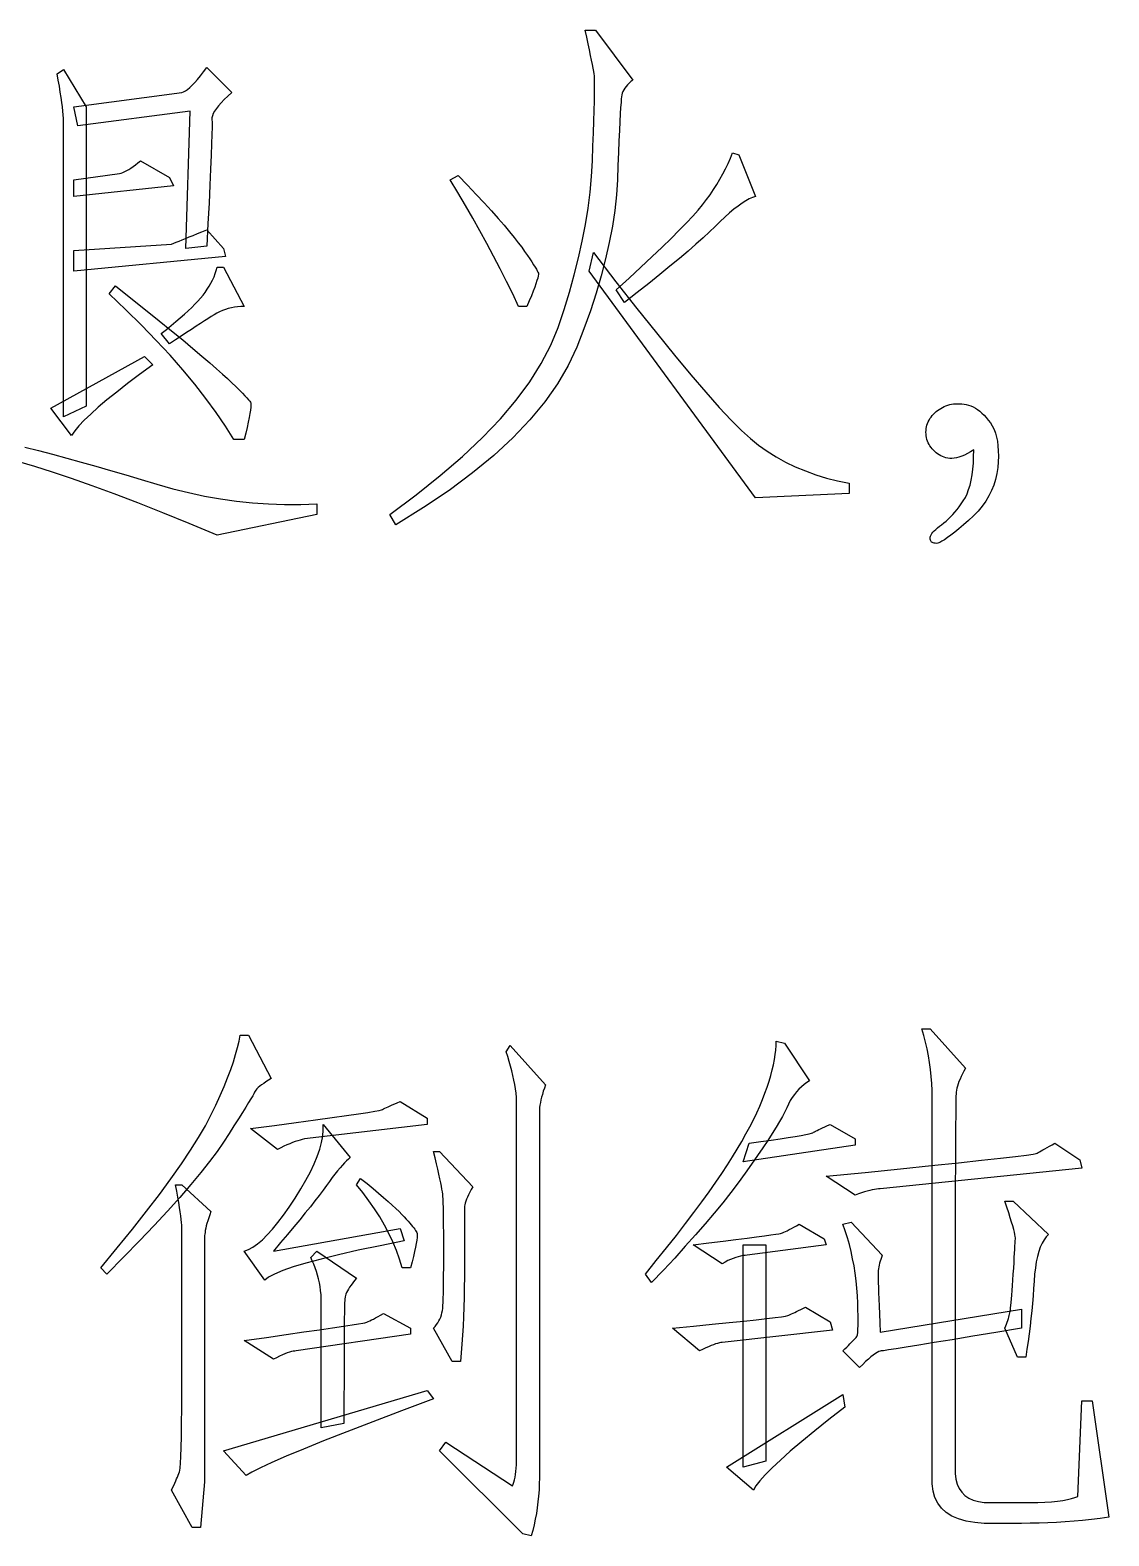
# Model space of a CAD drawing. Extents: x 0 to 420, y 0 to 297.
# Drawn here: x 253.9 to 263.02, y 102.36 to 115.1 of the extents above; entities that cross this region are included whole.
import ezdxf

# ---------------------------------------------------------------- set-up
doc = ezdxf.new("R2010")
doc.units = 0

msp = doc.modelspace()

# ---------------------------------------------------------------- linework, layer by layer
at = {"color": 7, "lineweight": 25}
for points in [[(258.523, 112.415), (258.451, 112.259), (258.361, 112.105), (258.252, 111.952), (258.126, 111.799), (257.982, 111.648), (257.821, 111.499), (257.641, 111.35), (257.443, 111.203), (257.227, 111.057), (256.994, 110.912), (256.941, 111), (257.164, 111.165), (257.369, 111.328), (257.556, 111.49), (257.726, 111.65), (257.877, 111.809), (258.01, 111.966), (258.126, 112.122), (258.223, 112.277), (258.303, 112.43), (258.365, 112.582), (258.415, 112.732), (258.461, 112.88), (258.502, 113.026), (258.538, 113.17), (258.569, 113.312), (258.596, 113.451), (258.618, 113.589), (258.635, 113.724), (258.647, 113.857), (258.655, 113.989), (258.66, 114.113), (258.664, 114.226), (258.667, 114.327), (258.67, 114.416), (258.672, 114.494), (258.674, 114.56), (258.674, 114.615), (258.674, 114.658), (258.674, 114.689), (258.672, 114.709), (258.67, 114.726), (258.666, 114.747), (258.662, 114.774), (258.655, 114.805), (258.648, 114.841), (258.64, 114.882), (258.63, 114.928), (258.619, 114.979), (258.607, 115.035), (258.593, 115.096), (258.681, 115.096), (258.998, 114.674), (258.981, 114.66), (258.966, 114.646), (258.952, 114.632), (258.94, 114.618), (258.929, 114.604), (258.921, 114.59), (258.913, 114.576), (258.908, 114.562), (258.903, 114.548), (258.901, 114.533), (258.899, 114.514), (258.897, 114.483), (258.894, 114.441), (258.891, 114.387), (258.888, 114.323), (258.884, 114.247), (258.88, 114.159), (258.876, 114.061), (258.871, 113.951), (258.866, 113.83), (258.858, 113.702), (258.844, 113.571), (258.824, 113.437), (258.798, 113.3), (258.767, 113.16), (258.73, 113.017), (258.687, 112.871), (258.638, 112.722), (258.583, 112.57)], [(254.375, 114.446), (254.375, 111.914), (254.181, 111.826), (254.181, 114.323), (254.181, 114.349), (254.179, 114.378), (254.176, 114.411), (254.173, 114.446), (254.168, 114.485), (254.162, 114.527), (254.155, 114.572), (254.147, 114.621), (254.138, 114.672), (254.128, 114.727), (254.181, 114.762)], [(254.304, 114.287), (254.269, 114.446), (255.183, 114.569), (255.198, 114.574), (255.214, 114.583), (255.232, 114.595), (255.251, 114.611), (255.271, 114.63), (255.293, 114.653), (255.316, 114.679), (255.341, 114.709), (255.367, 114.743), (255.394, 114.78), (255.605, 114.569), (255.572, 114.538), (255.542, 114.509), (255.516, 114.482), (255.494, 114.456), (255.475, 114.432), (255.46, 114.41), (255.449, 114.39), (255.442, 114.372), (255.438, 114.355), (255.438, 114.34), (255.439, 114.317), (255.439, 114.275), (255.438, 114.214), (255.435, 114.135), (255.431, 114.037), (255.426, 113.92), (255.42, 113.785), (255.413, 113.631), (255.404, 113.459), (255.394, 113.268), (255.218, 113.25), (255.253, 114.41)], [(259.692, 113.435), (259.645, 113.389), (259.591, 113.339), (259.531, 113.285), (259.464, 113.227), (259.391, 113.165), (259.311, 113.098), (259.225, 113.028), (259.132, 112.954), (259.033, 112.876), (258.927, 112.793), (258.857, 112.899), (258.965, 112.998), (259.066, 113.091), (259.159, 113.178), (259.244, 113.259), (259.321, 113.334), (259.39, 113.403), (259.451, 113.466), (259.504, 113.523), (259.549, 113.574), (259.586, 113.619), (259.619, 113.662), (259.65, 113.704), (259.68, 113.748), (259.707, 113.791), (259.734, 113.835), (259.758, 113.879), (259.781, 113.923), (259.803, 113.968), (259.823, 114.013), (259.841, 114.059), (259.894, 114.041), (260.035, 113.69), (260.009, 113.681), (259.982, 113.668), (259.952, 113.652), (259.921, 113.632), (259.887, 113.608), (259.852, 113.581), (259.815, 113.55), (259.776, 113.515), (259.735, 113.477)], [(254.269, 113.83), (254.656, 113.883), (254.67, 113.887), (254.685, 113.893), (254.701, 113.9), (254.718, 113.908), (254.735, 113.918), (254.753, 113.929), (254.771, 113.942), (254.791, 113.956), (254.811, 113.972), (254.832, 113.989), (255.078, 113.848), (255.113, 113.778), (254.269, 113.69)], [(258.057, 113.259), (258.082, 113.224), (258.105, 113.191), (258.125, 113.162), (258.143, 113.135), (258.158, 113.112), (258.171, 113.091), (258.181, 113.074), (258.189, 113.059), (258.195, 113.048), (258.198, 113.039), (258.198, 113.03), (258.197, 113.017), (258.193, 112.999), (258.186, 112.977), (258.178, 112.951), (258.167, 112.921), (258.154, 112.887), (258.139, 112.848), (258.121, 112.805), (258.101, 112.758), (258.031, 112.758), (257.981, 112.864), (257.929, 112.97), (257.875, 113.076), (257.82, 113.183), (257.763, 113.29), (257.704, 113.397), (257.643, 113.505), (257.581, 113.613), (257.517, 113.722), (257.451, 113.83), (257.521, 113.866), (257.599, 113.784), (257.672, 113.706), (257.739, 113.634), (257.801, 113.566), (257.857, 113.503), (257.908, 113.445), (257.953, 113.391), (257.993, 113.342), (258.028, 113.298)], [(254.269, 113.057), (254.269, 113.233), (255.095, 113.285), (255.114, 113.293), (255.135, 113.302), (255.159, 113.311), (255.185, 113.322), (255.214, 113.334), (255.245, 113.347), (255.279, 113.36), (255.315, 113.375), (255.353, 113.391), (255.394, 113.408), (255.535, 113.25), (255.552, 113.18)], [(259.991, 111.642), (260.061, 111.586), (260.134, 111.534), (260.21, 111.486), (260.289, 111.442), (260.371, 111.402), (260.456, 111.367), (260.544, 111.335), (260.635, 111.307), (260.729, 111.284), (260.826, 111.264), (260.826, 111.176), (260.035, 111.141), (258.628, 113.057), (258.664, 113.215), (258.854, 112.968), (259.032, 112.742), (259.196, 112.535), (259.348, 112.347), (259.488, 112.18), (259.614, 112.033), (259.727, 111.905), (259.828, 111.798), (259.916, 111.71)], [(255.007, 112.53), (255.052, 112.564), (255.094, 112.598), (255.133, 112.63), (255.17, 112.662), (255.205, 112.692), (255.237, 112.722), (255.267, 112.75), (255.294, 112.777), (255.319, 112.803), (255.341, 112.828), (255.362, 112.853), (255.381, 112.878), (255.398, 112.904), (255.414, 112.93), (255.429, 112.956), (255.443, 112.982), (255.455, 113.009), (255.465, 113.037), (255.474, 113.064), (255.482, 113.092), (255.535, 113.092), (255.71, 112.758), (255.683, 112.757), (255.655, 112.755), (255.628, 112.752), (255.602, 112.747), (255.576, 112.741), (255.551, 112.733), (255.526, 112.724), (255.502, 112.713), (255.479, 112.701), (255.456, 112.688), (255.431, 112.673), (255.404, 112.655), (255.374, 112.636), (255.34, 112.615), (255.304, 112.591), (255.265, 112.565), (255.222, 112.538), (255.177, 112.508), (255.129, 112.476), (255.078, 112.442)], [(255.526, 112.187), (255.568, 112.148), (255.606, 112.113), (255.64, 112.081), (255.669, 112.052), (255.695, 112.026), (255.717, 112.004), (255.734, 111.986), (255.748, 111.97), (255.758, 111.958), (255.763, 111.949), (255.766, 111.94), (255.767, 111.926), (255.766, 111.906), (255.763, 111.882), (255.759, 111.853), (255.753, 111.819), (255.745, 111.78), (255.735, 111.736), (255.724, 111.687), (255.71, 111.633), (255.623, 111.633), (255.552, 111.747), (255.473, 111.862), (255.387, 111.98), (255.294, 112.1), (255.192, 112.222), (255.083, 112.346), (254.965, 112.472), (254.841, 112.601), (254.708, 112.731), (254.568, 112.864), (254.621, 112.934), (254.753, 112.828), (254.876, 112.73), (254.99, 112.638), (255.095, 112.553), (255.19, 112.475), (255.276, 112.403), (255.352, 112.339), (255.419, 112.281), (255.477, 112.231)], [(254.937, 112.266), (254.826, 112.184), (254.724, 112.107), (254.632, 112.035), (254.549, 111.968), (254.476, 111.906), (254.412, 111.848), (254.357, 111.796), (254.313, 111.748), (254.277, 111.706), (254.251, 111.668), (254.076, 111.897), (254.867, 112.336)], [(261.88, 111.545), (261.853, 111.529), (261.827, 111.514), (261.802, 111.502), (261.778, 111.492), (261.755, 111.484), (261.734, 111.478), (261.714, 111.474), (261.695, 111.472), (261.677, 111.472), (261.661, 111.475), (261.645, 111.479), (261.63, 111.484), (261.616, 111.489), (261.602, 111.496), (261.588, 111.503), (261.575, 111.512), (261.563, 111.521), (261.551, 111.531), (261.54, 111.542), (261.529, 111.554), (261.519, 111.566), (261.51, 111.579), (261.502, 111.592), (261.495, 111.606), (261.489, 111.62), (261.484, 111.634), (261.481, 111.649), (261.478, 111.664), (261.477, 111.679), (261.476, 111.695), (261.477, 111.71), (261.478, 111.726), (261.481, 111.74), (261.484, 111.755), (261.489, 111.769), (261.495, 111.783), (261.502, 111.797), (261.51, 111.81), (261.519, 111.823), (261.529, 111.835), (261.54, 111.847), (261.551, 111.858), (261.563, 111.869), (261.575, 111.879), (261.588, 111.888), (261.602, 111.896), (261.616, 111.904), (261.63, 111.911), (261.645, 111.918), (261.661, 111.923), (261.677, 111.928), (261.693, 111.932), (261.71, 111.934), (261.727, 111.936), (261.744, 111.936), (261.762, 111.936), (261.78, 111.934), (261.798, 111.932), (261.817, 111.928), (261.836, 111.923), (261.856, 111.917), (261.875, 111.909), (261.894, 111.899), (261.912, 111.887), (261.931, 111.873), (261.949, 111.857), (261.967, 111.839), (261.985, 111.819), (262.003, 111.797), (262.021, 111.774), (262.037, 111.748), (262.052, 111.719), (262.063, 111.688), (262.073, 111.654), (262.08, 111.618), (262.085, 111.579), (262.088, 111.537), (262.089, 111.492), (262.087, 111.445), (262.083, 111.396), (262.075, 111.345), (262.064, 111.296), (262.049, 111.248), (262.03, 111.202), (262.008, 111.156), (261.981, 111.112), (261.951, 111.069), (261.917, 111.027), (261.878, 110.987), (261.836, 110.948), (261.794, 110.911), (261.755, 110.878), (261.72, 110.849), (261.687, 110.824), (261.658, 110.803), (261.633, 110.785), (261.611, 110.772), (261.592, 110.762), (261.576, 110.756), (261.564, 110.754), (261.554, 110.755), (261.545, 110.756), (261.537, 110.758), (261.53, 110.761), (261.524, 110.765), (261.52, 110.77), (261.516, 110.776), (261.513, 110.782), (261.512, 110.79), (261.511, 110.798), (261.512, 110.807), (261.515, 110.817), (261.52, 110.827), (261.527, 110.838), (261.535, 110.849), (261.546, 110.86), (261.559, 110.873), (261.573, 110.885), (261.59, 110.899), (261.608, 110.912), (261.627, 110.927), (261.646, 110.943), (261.665, 110.96), (261.684, 110.978), (261.702, 110.998), (261.721, 111.019), (261.739, 111.041), (261.757, 111.064), (261.775, 111.089), (261.792, 111.115), (261.809, 111.143), (261.824, 111.174), (261.837, 111.209), (261.849, 111.247), (261.858, 111.288), (261.866, 111.333), (261.872, 111.381), (261.877, 111.432), (261.879, 111.487)], [(261.731, 106.113), (261.729, 106.066), (261.728, 105.958), (261.726, 105.789), (261.725, 105.559), (261.724, 105.267), (261.724, 104.913), (261.723, 104.499), (261.723, 104.023), (261.722, 103.486), (261.722, 102.887), (261.728, 102.84), (261.74, 102.798), (261.756, 102.761), (261.778, 102.729), (261.806, 102.702), (261.838, 102.68), (261.876, 102.663), (261.919, 102.651), (261.967, 102.643), (262.021, 102.641), (262.285, 102.641), (262.356, 102.641), (262.422, 102.643), (262.482, 102.646), (262.538, 102.649), (262.588, 102.654), (262.633, 102.66), (262.672, 102.667), (262.707, 102.675), (262.736, 102.684), (262.759, 102.694), (262.794, 103.502), (262.882, 103.502), (263.023, 102.518), (262.949, 102.508), (262.875, 102.499), (262.801, 102.491), (262.728, 102.484), (262.654, 102.478), (262.58, 102.474), (262.506, 102.47), (262.432, 102.467), (262.358, 102.466), (262.285, 102.465), (261.968, 102.465), (261.888, 102.472), (261.816, 102.484), (261.752, 102.503), (261.695, 102.527), (261.647, 102.557), (261.608, 102.594), (261.576, 102.636), (261.552, 102.684), (261.536, 102.739), (261.529, 102.799), (261.529, 106.069), (261.528, 106.128), (261.525, 106.187), (261.521, 106.246), (261.515, 106.305), (261.507, 106.363), (261.497, 106.421), (261.486, 106.478), (261.473, 106.536), (261.458, 106.592), (261.441, 106.649), (261.511, 106.649), (261.81, 106.315), (261.797, 106.291), (261.784, 106.267), (261.773, 106.245), (261.764, 106.223), (261.755, 106.203), (261.748, 106.183), (261.742, 106.164), (261.737, 106.146), (261.733, 106.129)], [(255.939, 106.227), (255.915, 106.213), (255.894, 106.2), (255.875, 106.187), (255.857, 106.175), (255.842, 106.163), (255.829, 106.152), (255.818, 106.141), (255.81, 106.131), (255.803, 106.122), (255.798, 106.113), (255.793, 106.1), (255.782, 106.082), (255.767, 106.056), (255.748, 106.024), (255.724, 105.985), (255.695, 105.94), (255.662, 105.887), (255.624, 105.829), (255.582, 105.763), (255.535, 105.691), (255.481, 105.612), (255.417, 105.525), (255.343, 105.432), (255.259, 105.331), (255.166, 105.223), (255.062, 105.107), (254.949, 104.985), (254.826, 104.855), (254.693, 104.719), (254.55, 104.574), (254.498, 104.627), (254.637, 104.795), (254.765, 104.955), (254.884, 105.105), (254.993, 105.247), (255.091, 105.381), (255.179, 105.506), (255.257, 105.622), (255.324, 105.73), (255.382, 105.829), (255.429, 105.919), (255.47, 106.004), (255.507, 106.084), (255.54, 106.161), (255.57, 106.234), (255.596, 106.304), (255.619, 106.37), (255.638, 106.432), (255.654, 106.49), (255.667, 106.545), (255.675, 106.596), (255.746, 106.596)], [(257.978, 102.782), (257.985, 102.797), (257.991, 102.814), (257.996, 102.833), (258.001, 102.855), (258.004, 102.878), (258.008, 102.904), (258.01, 102.932), (258.012, 102.962), (258.013, 102.994), (258.013, 103.028), (258.013, 106.069), (258.009, 106.104), (258.004, 106.14), (257.998, 106.177), (257.991, 106.215), (257.982, 106.253), (257.973, 106.292), (257.963, 106.332), (257.951, 106.372), (257.939, 106.414), (257.925, 106.455), (257.96, 106.508), (258.259, 106.174), (258.249, 106.147), (258.24, 106.12), (258.232, 106.094), (258.226, 106.07), (258.22, 106.047), (258.215, 106.024), (258.211, 106.003), (258.209, 105.983), (258.207, 105.964), (258.207, 105.946), (258.207, 105.899), (258.207, 105.794), (258.207, 105.63), (258.207, 105.408), (258.207, 105.128), (258.207, 104.79), (258.207, 104.393), (258.207, 103.937), (258.207, 103.424), (258.207, 102.852), (258.206, 102.799), (258.204, 102.748), (258.2, 102.697), (258.195, 102.647), (258.189, 102.597), (258.181, 102.548), (258.172, 102.5), (258.162, 102.452), (258.15, 102.406), (258.136, 102.36), (258.066, 102.377), (257.363, 103.08), (257.416, 103.151)], [(260.298, 105.981), (260.282, 105.947), (260.262, 105.908), (260.237, 105.864), (260.208, 105.816), (260.175, 105.763), (260.138, 105.705), (260.097, 105.643), (260.051, 105.576), (260.001, 105.504), (259.947, 105.427), (259.888, 105.347), (259.825, 105.264), (259.757, 105.178), (259.685, 105.09), (259.608, 104.999), (259.527, 104.905), (259.441, 104.809), (259.351, 104.71), (259.255, 104.608), (259.156, 104.504), (259.103, 104.574), (259.195, 104.688), (259.283, 104.797), (259.365, 104.901), (259.442, 105.001), (259.514, 105.095), (259.581, 105.185), (259.643, 105.27), (259.699, 105.351), (259.751, 105.426), (259.797, 105.497), (259.84, 105.565), (259.88, 105.631), (259.918, 105.696), (259.953, 105.759), (259.986, 105.82), (260.017, 105.88), (260.045, 105.938), (260.07, 105.995), (260.093, 106.05), (260.114, 106.104), (260.132, 106.156), (260.149, 106.206), (260.163, 106.254), (260.176, 106.301), (260.186, 106.345), (260.195, 106.389), (260.202, 106.43), (260.207, 106.469), (260.209, 106.507), (260.21, 106.543), (260.281, 106.526), (260.492, 106.209), (260.468, 106.194), (260.445, 106.178), (260.423, 106.159), (260.402, 106.139), (260.382, 106.117), (260.363, 106.093), (260.345, 106.068), (260.329, 106.041), (260.313, 106.012)], [(257.257, 105.84), (256.22, 105.717), (256.202, 105.713), (256.183, 105.708), (256.163, 105.702), (256.141, 105.695), (256.119, 105.686), (256.096, 105.677), (256.071, 105.667), (256.046, 105.655), (256.019, 105.643), (255.992, 105.629), (255.763, 105.805), (255.967, 105.832), (256.151, 105.856), (256.313, 105.878), (256.455, 105.898), (256.576, 105.915), (256.677, 105.929), (256.756, 105.942), (256.815, 105.951), (256.853, 105.958), (256.871, 105.963), (256.879, 105.967), (256.888, 105.972), (256.9, 105.977), (256.913, 105.983), (256.928, 105.99), (256.944, 105.997), (256.963, 106.005), (256.983, 106.014), (257.005, 106.023), (257.029, 106.033), (257.257, 105.893)], [(256.405, 105.322), (256.377, 105.283), (256.345, 105.24), (256.309, 105.194), (256.27, 105.144), (256.227, 105.091), (256.18, 105.034), (256.13, 104.973), (256.076, 104.908), (256.018, 104.84), (255.957, 104.768), (257.029, 104.961), (257.064, 104.856), (256.859, 104.814), (256.674, 104.775), (256.508, 104.737), (256.361, 104.701), (256.233, 104.667), (256.125, 104.634), (256.037, 104.604), (255.967, 104.574), (255.917, 104.547), (255.886, 104.522), (255.71, 104.768), (255.746, 104.782), (255.784, 104.803), (255.823, 104.83), (255.864, 104.865), (255.906, 104.906), (255.95, 104.955), (255.995, 105.01), (256.042, 105.072), (256.091, 105.14), (256.141, 105.216), (256.189, 105.294), (256.232, 105.368), (256.27, 105.438), (256.301, 105.506), (256.328, 105.57), (256.349, 105.631), (256.364, 105.688), (256.375, 105.742), (256.379, 105.793), (256.378, 105.84), (256.607, 105.559), (256.592, 105.547), (256.576, 105.533), (256.559, 105.515), (256.541, 105.496), (256.521, 105.473), (256.5, 105.448), (256.478, 105.42), (256.455, 105.39), (256.431, 105.357)], [(260.878, 105.717), (260.878, 105.664), (259.929, 105.524), (259.982, 105.682), (260.079, 105.695), (260.167, 105.708), (260.244, 105.719), (260.312, 105.73), (260.371, 105.739), (260.42, 105.747), (260.459, 105.755), (260.488, 105.761), (260.508, 105.766), (260.518, 105.77), (260.524, 105.774), (260.532, 105.778), (260.543, 105.784), (260.555, 105.789), (260.569, 105.796), (260.585, 105.804), (260.602, 105.812), (260.622, 105.82), (260.644, 105.83), (260.667, 105.84)], [(257.31, 104.117), (257.324, 104.132), (257.336, 104.147), (257.347, 104.162), (257.356, 104.178), (257.365, 104.194), (257.372, 104.211), (257.378, 104.229), (257.383, 104.247), (257.387, 104.265), (257.389, 104.284), (257.391, 104.307), (257.392, 104.335), (257.394, 104.369), (257.395, 104.41), (257.396, 104.456), (257.397, 104.508), (257.397, 104.566), (257.398, 104.63), (257.398, 104.701), (257.398, 104.777), (257.398, 104.853), (257.398, 104.922), (257.397, 104.985), (257.397, 105.042), (257.396, 105.093), (257.395, 105.137), (257.394, 105.175), (257.392, 105.207), (257.391, 105.232), (257.389, 105.251), (257.387, 105.269), (257.383, 105.291), (257.378, 105.317), (257.372, 105.347), (257.365, 105.381), (257.356, 105.419), (257.347, 105.461), (257.336, 105.507), (257.324, 105.557), (257.31, 105.612), (257.363, 105.612), (257.644, 105.313), (257.631, 105.289), (257.619, 105.266), (257.608, 105.245), (257.599, 105.226), (257.591, 105.207), (257.585, 105.19), (257.58, 105.175), (257.577, 105.161), (257.574, 105.148), (257.574, 105.137), (257.574, 105.122), (257.574, 105.1), (257.574, 105.07), (257.574, 105.032), (257.574, 104.985), (257.574, 104.931), (257.574, 104.869), (257.574, 104.799), (257.574, 104.722), (257.574, 104.636), (257.573, 104.547), (257.572, 104.461), (257.571, 104.376), (257.568, 104.293), (257.565, 104.212), (257.561, 104.133), (257.557, 104.056), (257.551, 103.981), (257.545, 103.907), (257.539, 103.836), (257.468, 103.836)], [(262.777, 105.541), (262.794, 105.471), (261.089, 105.295), (261.075, 105.295), (261.058, 105.293), (261.041, 105.29), (261.022, 105.287), (261.001, 105.282), (260.98, 105.276), (260.956, 105.269), (260.932, 105.261), (260.906, 105.252), (260.878, 105.242), (260.632, 105.401), (260.963, 105.434), (261.26, 105.465), (261.523, 105.492), (261.752, 105.516), (261.946, 105.537), (262.107, 105.555), (262.233, 105.569), (262.325, 105.581), (262.384, 105.589), (262.408, 105.594), (262.416, 105.598), (262.425, 105.603), (262.437, 105.609), (262.45, 105.617), (262.465, 105.625), (262.482, 105.634), (262.5, 105.644), (262.52, 105.656), (262.542, 105.668), (262.566, 105.682)], [(255.095, 102.746), (255.105, 102.767), (255.115, 102.787), (255.124, 102.806), (255.132, 102.824), (255.139, 102.841), (255.146, 102.857), (255.152, 102.872), (255.157, 102.887), (255.162, 102.901), (255.166, 102.913), (255.169, 102.935), (255.172, 102.974), (255.174, 103.031), (255.177, 103.106), (255.179, 103.199), (255.18, 103.31), (255.182, 103.439), (255.182, 103.586), (255.183, 103.75), (255.183, 103.933), (255.183, 104.116), (255.183, 104.281), (255.183, 104.429), (255.183, 104.559), (255.183, 104.671), (255.183, 104.766), (255.183, 104.843), (255.183, 104.903), (255.183, 104.945), (255.183, 104.97), (255.183, 104.988), (255.181, 105.01), (255.178, 105.036), (255.175, 105.066), (255.17, 105.1), (255.164, 105.138), (255.157, 105.18), (255.149, 105.226), (255.14, 105.276), (255.13, 105.33), (255.183, 105.33), (255.429, 105.102), (255.419, 105.075), (255.41, 105.049), (255.402, 105.025), (255.395, 105.002), (255.39, 104.981), (255.385, 104.962), (255.381, 104.944), (255.379, 104.927), (255.377, 104.913), (255.376, 104.9), (255.376, 104.868), (255.376, 104.797), (255.376, 104.686), (255.376, 104.537), (255.376, 104.348), (255.376, 104.12), (255.376, 103.853), (255.376, 103.547), (255.376, 103.201), (255.376, 102.817), (255.341, 102.43), (255.271, 102.43)], [(257.046, 104.627), (257.024, 104.701), (256.997, 104.773), (256.967, 104.846), (256.934, 104.917), (256.897, 104.988), (256.857, 105.058), (256.813, 105.127), (256.765, 105.195), (256.714, 105.263), (256.66, 105.33), (256.695, 105.383), (256.749, 105.339), (256.8, 105.297), (256.846, 105.258), (256.889, 105.221), (256.928, 105.188), (256.963, 105.156), (256.994, 105.128), (257.021, 105.102), (257.044, 105.079), (257.064, 105.058), (257.081, 105.039), (257.096, 105.022), (257.11, 105.005), (257.123, 104.99), (257.134, 104.977), (257.144, 104.964), (257.153, 104.953), (257.16, 104.943), (257.165, 104.934), (257.169, 104.926), (257.172, 104.917), (257.173, 104.903), (257.172, 104.884), (257.169, 104.861), (257.165, 104.834), (257.159, 104.802), (257.151, 104.765), (257.141, 104.724), (257.13, 104.678), (257.117, 104.627)], [(262.144, 105.19), (262.214, 105.19), (262.513, 104.908), (262.493, 104.889), (262.475, 104.865), (262.458, 104.836), (262.443, 104.803), (262.43, 104.766), (262.418, 104.724), (262.409, 104.678), (262.401, 104.627), (262.395, 104.572), (262.39, 104.513), (262.386, 104.451), (262.382, 104.389), (262.376, 104.326), (262.37, 104.263), (262.364, 104.199), (262.356, 104.134), (262.348, 104.069), (262.34, 104.004), (262.33, 103.938), (262.32, 103.871), (262.25, 103.871), (262.144, 104.117), (262.151, 104.135), (262.157, 104.151), (262.163, 104.167), (262.168, 104.182), (262.173, 104.197), (262.177, 104.21), (262.18, 104.223), (262.183, 104.236), (262.186, 104.247), (262.188, 104.258), (262.19, 104.271), (262.192, 104.288), (262.194, 104.309), (262.196, 104.334), (262.199, 104.364), (262.202, 104.397), (262.205, 104.435), (262.208, 104.477), (262.211, 104.524), (262.214, 104.574), (262.218, 104.625), (262.221, 104.671), (262.223, 104.713), (262.226, 104.75), (262.228, 104.783), (262.229, 104.812), (262.23, 104.836), (262.231, 104.856), (262.232, 104.871), (262.232, 104.882), (262.231, 104.893), (262.228, 104.908), (262.224, 104.928), (262.218, 104.952), (262.21, 104.981), (262.2, 105.014), (262.189, 105.051), (262.176, 105.093), (262.161, 105.139)], [(259.753, 104.662), (259.507, 104.821), (259.641, 104.837), (259.762, 104.853), (259.869, 104.866), (259.963, 104.878), (260.043, 104.889), (260.111, 104.898), (260.164, 104.905), (260.205, 104.911), (260.232, 104.915), (260.246, 104.917), (260.254, 104.92), (260.263, 104.923), (260.275, 104.928), (260.288, 104.934), (260.303, 104.941), (260.319, 104.95), (260.338, 104.96), (260.358, 104.971), (260.38, 104.983), (260.404, 104.996), (260.615, 104.873), (260.632, 104.821), (259.964, 104.733), (259.946, 104.732), (259.928, 104.73), (259.908, 104.726), (259.888, 104.721), (259.868, 104.715), (259.846, 104.707), (259.824, 104.698), (259.801, 104.688), (259.778, 104.676)], [(262.285, 104.117), (262.067, 104.081), (261.872, 104.048), (261.698, 104.019), (261.546, 103.994), (261.417, 103.972), (261.309, 103.955), (261.223, 103.942), (261.16, 103.932), (261.118, 103.926), (261.098, 103.924), (261.088, 103.923), (261.077, 103.918), (261.063, 103.911), (261.048, 103.902), (261.03, 103.889), (261.011, 103.873), (260.989, 103.855), (260.966, 103.834), (260.941, 103.81), (260.914, 103.783), (260.773, 103.924), (260.79, 103.941), (260.806, 103.957), (260.82, 103.971), (260.833, 103.985), (260.845, 103.997), (260.856, 104.007), (260.866, 104.017), (260.874, 104.025), (260.881, 104.032), (260.887, 104.038), (260.892, 104.047), (260.896, 104.061), (260.899, 104.081), (260.901, 104.107), (260.903, 104.139), (260.903, 104.178), (260.903, 104.222), (260.901, 104.272), (260.899, 104.328), (260.896, 104.39), (260.892, 104.455), (260.885, 104.518), (260.878, 104.581), (260.868, 104.643), (260.856, 104.704), (260.843, 104.764), (260.828, 104.824), (260.812, 104.882), (260.793, 104.94), (260.773, 104.996), (260.843, 105.014), (261.107, 104.733), (261.1, 104.715), (261.094, 104.698), (261.089, 104.682), (261.084, 104.665), (261.081, 104.649), (261.077, 104.634), (261.075, 104.618), (261.073, 104.603), (261.072, 104.589), (261.072, 104.574), (261.072, 104.557), (261.072, 104.532), (261.073, 104.501), (261.075, 104.462), (261.076, 104.416), (261.078, 104.364), (261.08, 104.304), (261.083, 104.237), (261.086, 104.163), (261.089, 104.082), (262.285, 104.276)], [(259.929, 102.94), (259.929, 104.821), (260.123, 104.821), (260.123, 102.992)], [(256.66, 104.539), (256.643, 104.519), (256.628, 104.499), (256.614, 104.481), (256.602, 104.463), (256.592, 104.447), (256.583, 104.432), (256.575, 104.418), (256.57, 104.404), (256.566, 104.392), (256.563, 104.381), (256.561, 104.361), (256.56, 104.321), (256.559, 104.262), (256.557, 104.184), (256.556, 104.087), (256.556, 103.97), (256.555, 103.834), (256.555, 103.678), (256.554, 103.503), (256.554, 103.309), (256.361, 103.274), (256.361, 104.399), (256.357, 104.434), (256.352, 104.468), (256.346, 104.501), (256.338, 104.534), (256.33, 104.566), (256.321, 104.597), (256.31, 104.628), (256.299, 104.657), (256.286, 104.687), (256.273, 104.715), (256.326, 104.768)], [(257.117, 104.117), (257.117, 104.065), (256.15, 103.924), (256.138, 103.923), (256.125, 103.921), (256.11, 103.918), (256.094, 103.913), (256.075, 103.907), (256.055, 103.899), (256.033, 103.89), (256.009, 103.879), (255.984, 103.867), (255.957, 103.854), (255.71, 104.012), (255.898, 104.039), (256.066, 104.063), (256.216, 104.085), (256.346, 104.103), (256.458, 104.12), (256.55, 104.133), (256.623, 104.144), (256.678, 104.153), (256.713, 104.158), (256.73, 104.161), (256.738, 104.164), (256.748, 104.167), (256.759, 104.172), (256.772, 104.178), (256.787, 104.186), (256.804, 104.194), (256.822, 104.204), (256.842, 104.215), (256.864, 104.227), (256.888, 104.241)], [(259.332, 104.117), (259.509, 104.134), (259.669, 104.15), (259.811, 104.164), (259.935, 104.177), (260.041, 104.188), (260.13, 104.198), (260.201, 104.206), (260.254, 104.213), (260.289, 104.219), (260.307, 104.223), (260.317, 104.227), (260.327, 104.231), (260.339, 104.237), (260.352, 104.243), (260.366, 104.249), (260.382, 104.257), (260.399, 104.265), (260.417, 104.274), (260.436, 104.283), (260.457, 104.293), (260.667, 104.17), (260.685, 104.1), (259.753, 103.994), (259.742, 103.994), (259.729, 103.992), (259.714, 103.988), (259.697, 103.983), (259.679, 103.977), (259.659, 103.969), (259.637, 103.96), (259.613, 103.949), (259.587, 103.937), (259.56, 103.924)], [(255.728, 102.869), (255.535, 103.08), (257.257, 103.59), (257.31, 103.52), (257.041, 103.418), (256.797, 103.325), (256.577, 103.24), (256.382, 103.163), (256.211, 103.094), (256.066, 103.033), (255.944, 102.98), (255.848, 102.935), (255.775, 102.898)], [(260.791, 103.449), (260.656, 103.344), (260.535, 103.247), (260.426, 103.157), (260.329, 103.075), (260.246, 103.001), (260.175, 102.935), (260.116, 102.876), (260.071, 102.825), (260.037, 102.782), (260.017, 102.746), (259.789, 102.94), (260.773, 103.555)]]:
    msp.add_lwpolyline(points, close=True, dxfattribs=at)
msp.add_lwpolyline([(253.855, 111.569), (253.971, 111.539), (254.089, 111.508), (254.209, 111.476), (254.331, 111.442), (254.455, 111.407), (254.581, 111.371), (254.709, 111.334), (254.84, 111.295), (254.972, 111.255), (255.106, 111.217), (255.24, 111.184), (255.375, 111.155), (255.509, 111.131), (255.645, 111.112), (255.78, 111.098), (255.916, 111.088), (256.052, 111.084), (256.189, 111.084), (256.326, 111.088), (256.326, 111), (255.482, 110.824), (255.246, 110.923), (255.022, 111.014), (254.81, 111.097), (254.611, 111.173), (254.425, 111.242), (254.251, 111.303), (254.09, 111.357), (253.941, 111.404), (253.804, 111.443)], dxfattribs=at)

doc.saveas('drawing.dxf')
